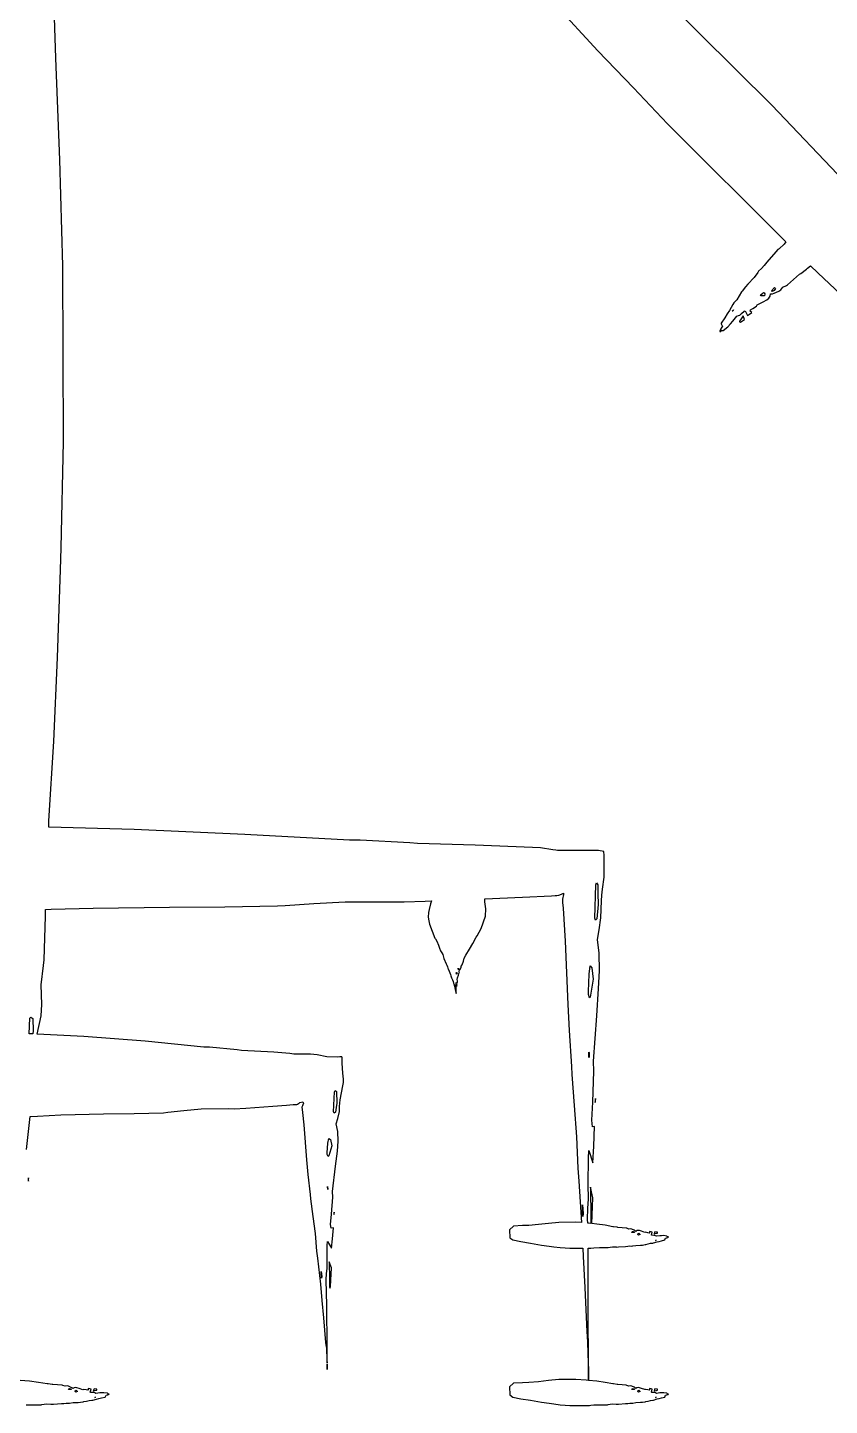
# Model space of a CAD drawing. Extents: x 0 to 153, y 0 to 357.
# Drawn here: x 76.73 to 95.67, y 233.82 to 266.37 of the extents above; entities that cross this region are included whole.
import ezdxf

# ---------------------------------------------------------------- set-up
doc = ezdxf.new("R2010")
doc.units = 0

msp = doc.modelspace()

# ---------------------------------------------------------------- linework, layer by layer
at = {"layer": 'Layer 1'}
for p, q in [((77.396615, 265.650037), (77.326624, 268.057387)), ((94.307325, 264.534762), (91.388405, 267.434692)), ((89.187369, 266.921007), (90.199699, 265.823217)), ((77.492672, 263.245327), (77.396615, 265.650037)), ((90.199699, 265.823217), (91.040258, 264.945365)), ((91.040258, 264.945365), (91.844997, 264.099176)), ((96.014015, 262.744022), (94.307325, 264.534762)), ((91.844997, 264.099176), (94.641207, 261.312796)), ((77.567969, 260.744337), (77.492672, 263.245327)), ((94.405137, 261.073045), (94.188602, 260.828988)), ((94.452011, 261.125804), (94.405137, 261.073045)), ((94.480569, 261.145291), (94.452011, 261.125804)), ((94.601656, 261.254559), (94.480569, 261.145291)), ((94.641207, 261.312796), (94.601656, 261.254559)), ((77.581129, 256.586217), (77.567969, 260.744337)), ((94.126872, 260.753943), (94.068533, 260.67656)), ((94.188602, 260.828988), (94.126872, 260.753943)), ((93.887751, 260.464911), (93.74292, 260.310956)), ((93.974782, 260.586848), (93.887751, 260.464911)), ((93.994727, 260.61632), (93.974782, 260.586848)), ((94.068533, 260.67656), (93.994727, 260.61632)), ((94.675546, 260.29416), (94.822682, 260.418521)), ((94.822682, 260.418521), (94.96541, 260.549037)), ((94.96541, 260.549037), (94.990169, 260.560281)), ((94.990169, 260.560281), (95.124552, 260.661664)), ((95.124552, 260.661664), (95.148905, 260.687104)), ((95.148905, 260.687104), (95.221154, 260.739134)), ((95.221154, 260.739134), (95.396513, 260.575919)), ((95.396513, 260.575919), (95.942048, 260.064959)), ((93.595986, 260.126425), (93.539612, 260.03466)), ((93.611723, 260.147642), (93.595986, 260.126425)), ((93.685665, 260.244103), (93.611723, 260.147642)), ((93.74292, 260.310956), (93.685665, 260.244103)), ((94.042517, 260.057849), (94.09665, 260.100044)), ((94.09665, 260.100044), (94.11286, 260.112711)), ((94.11286, 260.112711), (94.131518, 260.104046)), ((94.131518, 260.104046), (94.145085, 260.081288)), ((94.298529, 260.153376), (94.375389, 260.230504)), ((94.31888, 260.139829), (94.298529, 260.153376)), ((94.363922, 260.162743), (94.31888, 260.139829)), ((94.320964, 260.085344), (94.365533, 260.098572)), ((94.397639, 260.205669), (94.3639, 260.163)), ((94.3639, 260.163), (94.363922, 260.162743)), ((94.365533, 260.098572), (94.474886, 260.144574)), ((94.375389, 260.230504), (94.397639, 260.205669)), ((94.474886, 260.144574), (94.518029, 260.173099)), ((94.518029, 260.173099), (94.572301, 260.241224)), ((94.572301, 260.241224), (94.652754, 260.280171)), ((94.652754, 260.280171), (94.675546, 260.29416)), ((93.389358, 259.828404), (93.307412, 259.689746)), ((93.412692, 259.866357), (93.389358, 259.828404)), ((93.485005, 259.942419), (93.412692, 259.866357)), ((93.539612, 260.03466), (93.485005, 259.942419)), ((93.856898, 259.734667), (93.944339, 259.792852)), ((93.944339, 259.792852), (93.96123, 259.824179)), ((93.96123, 259.824179), (94.103823, 259.895982)), ((94.05717, 260.030344), (94.042517, 260.057849)), ((94.137216, 260.036364), (94.05717, 260.030344)), ((94.103823, 259.895982), (94.187397, 259.941092)), ((94.145085, 260.081288), (94.1372, 260.037)), ((94.1372, 260.037), (94.137216, 260.036364)), ((94.187397, 259.941092), (94.234881, 259.977708)), ((94.234881, 259.977708), (94.270292, 260.025669)), ((94.270292, 260.025669), (94.279721, 260.080547)), ((94.279721, 260.080547), (94.320964, 260.085344)), ((93.195141, 259.517986), (93.112653, 259.390659)), ((93.252327, 259.608616), (93.195141, 259.517986)), ((93.307412, 259.689746), (93.252327, 259.608616)), ((93.37426, 259.675339), (93.4022, 259.702523)), ((93.39088, 259.673082), (93.37426, 259.675339)), ((93.38583, 259.432371), (93.481884, 259.553001)), ((93.3909, 259.673), (93.39088, 259.673082)), ((93.4022, 259.702523), (93.3909, 259.673)), ((93.481884, 259.553001), (93.522722, 259.56677)), ((93.522722, 259.56677), (93.556233, 259.575488)), ((93.5704, 259.47), (93.542045, 259.43676)), ((93.556233, 259.575488), (93.588796, 259.614697)), ((93.569178, 259.409557), (93.661233, 259.477242)), ((93.628535, 259.561003), (93.5704, 259.47)), ((93.5704, 259.47), (93.5704, 259.47)), ((93.588796, 259.614697), (93.657037, 259.669084)), ((93.661233, 259.477242), (93.628535, 259.561003)), ((93.657037, 259.669084), (93.680103, 259.681448)), ((93.680103, 259.681448), (93.731467, 259.572095)), ((93.731467, 259.572095), (93.783227, 259.600129)), ((93.783227, 259.600129), (93.839327, 259.636947)), ((93.798899, 259.675428), (93.804123, 259.702138)), ((93.839327, 259.636947), (93.798899, 259.675428)), ((93.804123, 259.702138), (93.856898, 259.734667)), ((93.108872, 259.213619), (93.082958, 259.211601)), ((93.082958, 259.211601), (93.0835, 259.19)), ((93.0835, 259.19), (93.103309, 259.188589)), ((93.0835, 259.19), (93.0835, 259.19)), ((93.140331, 259.313273), (93.098677, 259.257647)), ((93.098677, 259.257647), (93.112247, 259.214185)), ((93.103309, 259.188589), (93.108872, 259.213619)), ((93.112247, 259.214185), (93.160001, 259.216813)), ((93.112653, 259.390659), (93.112518, 259.370782)), ((93.112518, 259.370782), (93.140331, 259.313273)), ((93.160001, 259.216813), (93.267793, 259.304584)), ((93.267793, 259.304584), (93.332307, 259.376322)), ((93.332307, 259.376322), (93.38583, 259.432371)), ((93.542045, 259.43676), (93.547063, 259.417716)), ((93.547063, 259.417716), (93.569178, 259.409557)), ((77.521501, 254.083587), (77.581129, 256.586217)), ((77.509834, 253.564061), (77.521501, 254.083587)), ((77.442135, 251.487591), (77.509834, 253.564061)), ((77.34818, 249.508691), (77.442135, 251.487591)), ((77.233598, 247.629941), (77.34818, 249.508691)), ((77.234682, 247.482957), (77.233598, 247.629941)), ((79.251592, 247.425415), (77.234682, 247.482957)), ((81.859892, 247.311891), (79.251592, 247.425415)), ((84.336182, 247.17354), (81.859892, 247.311891)), ((84.58487, 247.171471), (84.336182, 247.17354)), ((85.76149, 247.111996), (84.58487, 247.171471)), ((85.941392, 247.09224), (85.76149, 247.111996)), ((87.304972, 247.055489), (85.941392, 247.09224)), ((88.660202, 247.004613), (87.304972, 247.055489)), ((88.843971, 246.991267), (88.660202, 247.004613)), ((89.136683, 246.945307), (88.843971, 246.991267)), ((89.209677, 246.93452), (89.136683, 246.945307)), ((89.247122, 246.930501), (89.209677, 246.93452)), ((89.302203, 246.927738), (89.247122, 246.930501)), ((89.534204, 246.933826), (89.302203, 246.927738)), ((89.990946, 246.934283), (89.534204, 246.933826)), ((90.213786, 246.927637), (89.990946, 246.934283)), ((90.338198, 246.910441), (90.213786, 246.927637)), ((90.340981, 246.884759), (90.338198, 246.910441)), ((90.348037, 246.834441), (90.340981, 246.884759)), ((90.346137, 246.296551), (90.348037, 246.834441)), ((90.130406, 245.328132), (90.1494, 246.118)), ((90.1494, 246.118), (90.164595, 246.165298)), ((90.1494, 246.118), (90.1494, 246.118)), ((90.164595, 246.165298), (90.198783, 246.120729)), ((90.198783, 246.120729), (90.202514, 245.913812)), ((90.31154, 246.013062), (90.346137, 246.296551)), ((87.531287, 245.79047), (88.42157, 245.826256)), ((87.534408, 245.718397), (87.531287, 245.79047)), ((88.42157, 245.826256), (89.103935, 245.861277)), ((89.103935, 245.861277), (89.189883, 245.865143)), ((89.189883, 245.865143), (89.233161, 245.866735)), ((89.233161, 245.866735), (89.27556, 245.873875)), ((89.27556, 245.873875), (89.341566, 245.902589)), ((89.341566, 245.902589), (89.386811, 245.919124)), ((89.374532, 245.821337), (89.365648, 245.777192)), ((89.365648, 245.777192), (89.368021, 245.700097)), ((89.382674, 245.851933), (89.374532, 245.821337)), ((89.38932, 245.887682), (89.382674, 245.851933)), ((89.386811, 245.919124), (89.38932, 245.887682)), ((90.202514, 245.913812), (90.204007, 245.656169)), ((90.285762, 245.745058), (90.297361, 245.874508)), ((90.297361, 245.874508), (90.31154, 246.013062)), ((77.152096, 245.377475), (77.157523, 245.54052)), ((77.157523, 245.54052), (77.285934, 245.544217)), ((77.285934, 245.544217), (78.280956, 245.570746)), ((78.280956, 245.570746), (80.083836, 245.593829)), ((80.083836, 245.593829), (81.390426, 245.602138)), ((81.390426, 245.602138), (82.633456, 245.620962)), ((82.633456, 245.620962), (82.817293, 245.634667)), ((82.817293, 245.634667), (83.495724, 245.67479)), ((83.495724, 245.67479), (84.235682, 245.714629)), ((84.235682, 245.714629), (85.385302, 245.721546)), ((85.385302, 245.721546), (85.624626, 245.715425)), ((85.624626, 245.715425), (86.122466, 245.733893)), ((86.122466, 245.733893), (86.271434, 245.739845)), ((86.200952, 245.461989), (86.195254, 245.357471)), ((86.212961, 245.54034), (86.200952, 245.461989)), ((86.245385, 245.667667), (86.212961, 245.54034)), ((86.271434, 245.739845), (86.245385, 245.667667)), ((87.554421, 245.551722), (87.534408, 245.718397)), ((87.545737, 245.378367), (87.554421, 245.551722)), ((89.368021, 245.700097), (89.378263, 245.569344)), ((89.378263, 245.569344), (89.399147, 245.307724)), ((90.204007, 245.656169), (90.177348, 245.317074)), ((90.266836, 245.343298), (90.285762, 245.745058)), ((77.119669, 244.349345), (77.152096, 245.377475)), ((86.195254, 245.357471), (86.208823, 245.272336)), ((86.208823, 245.272336), (86.221168, 245.190577)), ((86.221168, 245.190577), (86.349988, 244.86303)), ((87.445266, 245.090131), (87.545737, 245.378367)), ((89.399147, 245.307724), (89.428927, 244.787098)), ((90.142751, 245.283191), (90.130406, 245.328132)), ((90.177348, 245.317074), (90.142751, 245.283191)), ((90.23068, 245.055333), (90.266836, 245.343298)), ((86.349988, 244.86303), (86.364381, 244.840136)), ((86.364381, 244.840136), (86.395315, 244.787815)), ((87.248529, 244.736719), (87.329809, 244.880652)), ((87.329809, 244.880652), (87.348599, 244.916675)), ((87.348599, 244.916675), (87.445266, 245.090131)), ((90.191401, 244.825235), (90.23068, 245.055333)), ((90.231087, 244.504066), (90.191401, 244.825235)), ((86.395315, 244.787815), (86.434999, 244.692988)), ((86.434999, 244.692988), (86.457723, 244.624273)), ((86.457723, 244.624273), (86.482485, 244.55891)), ((86.482485, 244.55891), (86.514165, 244.513546)), ((86.514165, 244.513546), (86.537837, 244.474658)), ((86.537837, 244.474658), (86.552626, 244.414167)), ((87.085179, 244.456272), (87.166176, 244.599559)), ((87.166176, 244.599559), (87.248529, 244.736719)), ((89.428927, 244.787098), (89.4912, 243.295818)), ((90.235766, 244.088071), (90.231087, 244.504066)), ((77.048712, 243.758), (77.107392, 244.209908)), ((77.107392, 244.209908), (77.119669, 244.349345)), ((86.552626, 244.414167), (86.564431, 244.375415)), ((86.564431, 244.375415), (86.616188, 244.254514)), ((86.616188, 244.254514), (86.632808, 244.218627)), ((86.632808, 244.218627), (86.650785, 244.182962)), ((86.650785, 244.182962), (86.657299, 244.147806)), ((86.657299, 244.147806), (86.664487, 244.134866)), ((86.9048, 244.147), (86.904791, 244.14641)), ((86.904791, 244.14641), (86.920527, 244.125582)), ((86.911843, 244.107802), (86.9048, 244.147)), ((86.938525, 244.109257), (86.965116, 244.15001)), ((86.965116, 244.15001), (86.973529, 244.168834)), ((86.973529, 244.168834), (86.974748, 244.200954)), ((86.974748, 244.200954), (86.995632, 244.232295)), ((86.995632, 244.232295), (87.025141, 244.313222)), ((87.025141, 244.313222), (87.046444, 244.38496)), ((87.046444, 244.38496), (87.085179, 244.456272)), ((89.991274, 244.00871), (90.020783, 244.203093)), ((90.020783, 244.203093), (90.054836, 244.15693)), ((90.054836, 244.15693), (90.087805, 243.893899)), ((86.664487, 244.134866), (86.691623, 244.079988)), ((86.691623, 244.079988), (86.716927, 244.00157)), ((86.716927, 244.00157), (86.728729, 243.968973)), ((86.728729, 243.968973), (86.746027, 243.924269)), ((86.746027, 243.924269), (86.766649, 243.875682)), ((86.766649, 243.875682), (86.782388, 243.837065)), ((86.782388, 243.837065), (86.791953, 243.798178)), ((86.856206, 244.039008), (86.8646, 244.05)), ((86.863544, 244.01028), (86.856206, 244.039008)), ((86.883624, 244.03292), (86.863544, 244.01028)), ((86.8646, 244.05), (86.86463, 244.049182)), ((86.86463, 244.049182), (86.883624, 244.03292)), ((86.877898, 243.804629), (86.88346, 243.825514)), ((86.878033, 243.880192), (86.886782, 243.91845)), ((86.889159, 243.849867), (86.878033, 243.880192)), ((86.88346, 243.825514), (86.889159, 243.849867)), ((86.886782, 243.91845), (86.906255, 243.987388)), ((86.906255, 243.987388), (86.920084, 244.021085)), ((86.920527, 244.125582), (86.911843, 244.107802)), ((86.914985, 244.081986), (86.926993, 244.094096)), ((86.925771, 244.065095), (86.914985, 244.081986)), ((86.920084, 244.021085), (86.926053, 244.043234)), ((86.9309, 244.054229), (86.925771, 244.065095)), ((86.926053, 244.043234), (86.9309, 244.054229)), ((86.926993, 244.094096), (86.938525, 244.109257)), ((89.97981, 243.596183), (89.9913, 244.009)), ((89.9913, 244.009), (89.991274, 244.00871)), ((90.087805, 243.893899), (90.018, 243.463852)), ((90.218536, 243.66815), (90.235766, 244.088071)), ((77.070015, 243.294679), (77.048712, 243.758)), ((86.791953, 243.798178), (86.797515, 243.782052)), ((86.797515, 243.782052), (86.816035, 243.724137)), ((86.816035, 243.724137), (86.825066, 243.688351)), ((86.825066, 243.688351), (86.834021, 243.649602)), ((86.834021, 243.649602), (86.844263, 243.594518)), ((86.844263, 243.594518), (86.851036, 243.555902)), ((86.846899, 243.734032), (86.849678, 243.748425)), ((86.850491, 243.677218), (86.846899, 243.734032)), ((86.849678, 243.748425), (86.851578, 243.778324)), ((86.851036, 243.648431), (86.850491, 243.677218)), ((86.851849, 243.612648), (86.851036, 243.648431)), ((86.851036, 243.555902), (86.851849, 243.612648)), ((86.851578, 243.778324), (86.853409, 243.810497)), ((86.853409, 243.810497), (86.877898, 243.804629)), ((86.876876, 243.760941), (86.863578, 243.774287)), ((86.863578, 243.774287), (86.865206, 243.735197)), ((86.8648, 243.719), (86.876876, 243.760941)), ((86.865206, 243.735197), (86.8648, 243.719)), ((86.8648, 243.719), (86.8648, 243.719)), ((89.980216, 243.528362), (89.97981, 243.596183)), ((90.001786, 243.447249), (89.980216, 243.528362)), ((90.173494, 243.026129), (90.218536, 243.66815)), ((77.054275, 243.022775), (77.070015, 243.294679)), ((89.4912, 243.295818), (89.52315, 242.676578)), ((90.018, 243.463852), (90.001786, 243.447249)), ((76.77047, 242.602129), (76.78858, 242.971532)), ((76.78858, 242.971532), (76.808931, 242.99665)), ((76.808931, 242.99665), (76.856147, 242.961767)), ((76.856147, 242.961767), (76.864015, 242.671869)), ((76.954284, 242.593913), (77.054275, 243.022775)), ((90.100296, 241.955899), (90.173494, 243.026129)), ((76.853635, 242.59846), (76.77047, 242.602129)), ((76.864015, 242.671869), (76.8536, 242.599)), ((76.8536, 242.599), (76.853635, 242.59846)), ((78.058384, 242.53717), (76.954284, 242.593913)), ((79.511574, 242.42368), (78.058384, 242.53717)), ((89.52315, 242.676578), (89.57491, 241.826333)), ((80.891354, 242.285343), (79.511574, 242.42368)), ((81.029874, 242.283257), (80.891354, 242.285343)), ((81.685377, 242.223748), (81.029874, 242.283257)), ((81.785566, 242.204023), (81.685377, 242.223748)), ((82.545466, 242.167275), (81.785566, 242.204023)), ((82.922232, 242.13239), (82.545466, 242.167275)), ((83.016319, 242.122571), (82.922232, 242.13239)), ((83.063331, 242.118688), (83.016319, 242.122571)), ((83.087072, 242.117042), (83.063331, 242.118688)), ((83.116242, 242.115651), (83.087072, 242.117042)), ((83.413365, 242.116216), (83.116242, 242.115651)), ((83.569795, 242.10292), (83.413365, 242.116216)), ((83.796233, 242.057113), (83.569795, 242.10292)), ((84.039968, 242.045683), (83.796233, 242.057113)), ((84.109499, 242.052755), (84.039968, 242.045683)), ((84.142401, 242.053859), (84.109499, 242.052755)), ((84.157325, 242.05267), (84.142401, 242.053859)), ((84.158205, 242.037255), (84.157325, 242.05267)), ((84.159834, 241.90874), (84.158205, 242.037255)), ((84.180862, 241.669362), (84.159834, 241.90874)), ((89.984698, 242.049323), (89.986868, 242.168903)), ((89.99514, 242.03942), (89.984698, 242.049323)), ((89.986868, 242.168903), (89.996435, 242.157352)), ((89.996435, 242.157352), (89.99514, 242.03942)), ((90.108642, 241.715404), (90.100296, 241.955899)), ((84.196384, 241.527839), (84.180862, 241.669362)), ((89.57491, 241.826333), (89.586577, 241.641277)), ((89.586577, 241.641277), (89.641932, 240.902389)), ((90.078049, 240.988013), (90.108642, 241.715404)), ((83.959432, 240.753869), (83.978357, 241.228058)), ((83.978357, 241.228058), (83.993623, 241.257601)), ((83.993623, 241.257601), (84.027811, 241.239474)), ((84.027811, 241.239474), (84.033035, 240.961056)), ((84.114848, 241.040716), (84.175153, 241.366939)), ((84.175153, 241.366939), (84.190957, 241.448817)), ((84.190957, 241.448817), (84.196384, 241.527839)), ((81.886494, 240.845818), (82.527002, 240.890589)), ((82.527002, 240.890589), (82.847324, 240.913842)), ((82.847324, 240.913842), (83.007282, 240.926017)), ((83.007282, 240.926017), (83.087467, 240.932107)), ((83.087467, 240.932107), (83.103339, 240.935158)), ((83.103339, 240.935158), (83.132104, 240.95495)), ((83.132104, 240.95495), (83.14567, 240.964007)), ((83.14567, 240.964007), (83.164663, 240.973351)), ((83.164663, 240.973351), (83.236368, 240.989819)), ((83.220696, 240.897081), (83.212421, 240.867114)), ((83.229989, 240.921789), (83.220696, 240.897081)), ((83.249934, 240.962429), (83.229989, 240.921789)), ((83.236368, 240.989819), (83.249934, 240.962429)), ((84.033035, 240.961056), (84.022791, 240.857876)), ((84.099585, 240.882167), (84.114848, 241.040716)), ((89.641932, 240.902389), (89.695591, 240.16833)), ((90.059323, 240.562815), (90.078049, 240.988013)), ((90.143054, 241.07504), (90.133896, 241.010191)), ((90.133896, 241.010191), (90.1398, 240.976)), ((90.1398, 240.976), (90.145092, 241.024858)), ((90.1398, 240.976), (90.1398, 240.976)), ((90.145092, 241.024858), (90.143054, 241.07504)), ((76.706503, 239.864428), (76.795775, 240.647461)), ((76.795775, 240.647461), (76.963133, 240.656125)), ((76.963133, 240.656125), (77.517417, 240.682702)), ((77.517417, 240.682702), (78.522007, 240.705731)), ((78.522007, 240.705731), (79.249891, 240.71404)), ((79.249891, 240.71404), (79.942498, 240.732867)), ((79.942498, 240.732867), (80.044945, 240.746569)), ((80.044945, 240.746569), (80.422928, 240.786709)), ((80.422928, 240.786709), (80.835237, 240.826502)), ((80.835237, 240.826502), (81.475813, 240.833423)), ((81.475813, 240.833423), (81.609112, 240.827332)), ((81.609112, 240.827332), (81.886494, 240.845818)), ((83.212421, 240.867114), (83.217848, 240.814881)), ((83.217848, 240.814881), (83.228158, 240.742005)), ((83.228158, 240.742005), (83.257938, 240.451881)), ((83.971711, 240.728819), (83.959432, 240.753869)), ((84.006512, 240.747643), (83.971711, 240.728819)), ((84.022791, 240.857876), (84.006512, 240.747643)), ((84.020617, 240.473029), (84.059893, 240.601206)), ((84.059893, 240.601206), (84.095916, 240.761689)), ((84.095916, 240.761689), (84.096198, 240.819401)), ((84.096198, 240.819401), (84.099585, 240.882167)), ((90.071942, 240.402795), (90.059323, 240.562815)), ((83.257938, 240.451881), (83.320281, 239.620957)), ((84.060164, 240.294078), (84.020617, 240.473029)), ((84.064846, 240.062314), (84.060164, 240.294078)), ((90.124378, 240.412631), (90.071942, 240.402795)), ((90.103621, 239.949039), (90.124378, 240.412631)), ((83.808889, 239.788172), (83.8205, 240.018)), ((83.8205, 240.018), (83.849871, 240.126303)), ((83.8205, 240.018), (83.8205, 240.018)), ((83.916825, 239.953981), (83.847091, 239.7144)), ((83.849871, 240.126303), (83.883927, 240.100559)), ((83.883927, 240.100559), (83.916825, 239.953981)), ((84.047549, 239.828329), (84.064846, 240.062314)), ((89.695591, 240.16833), (89.727135, 239.428815)), ((90.082593, 239.550891), (90.103621, 239.949039)), ((83.320281, 239.620957), (83.352231, 239.275974)), ((83.809298, 239.750318), (83.808889, 239.788172)), ((83.831004, 239.705123), (83.809298, 239.750318)), ((83.847091, 239.7144), (83.831004, 239.705123)), ((84.002571, 239.47068), (84.047549, 239.828329)), ((89.974191, 239.051375), (89.981789, 239.663001)), ((89.981789, 239.663001), (89.988435, 239.839886)), ((89.988435, 239.839886), (90.082593, 239.550891)), ((83.352231, 239.275974), (83.404126, 238.802276)), ((83.929377, 238.874345), (84.002571, 239.47068)), ((89.727135, 239.428815), (89.747621, 239.122381)), ((76.754508, 239.196161), (76.74318, 239.146947)), ((76.74318, 239.146947), (76.7501, 239.121)), ((76.7501, 239.121), (76.756746, 239.15809)), ((76.7501, 239.121), (76.7501, 239.121)), ((76.756746, 239.15809), (76.754508, 239.196161)), ((83.824168, 238.921478), (83.816026, 238.993586)), ((83.816026, 238.993586), (83.8242, 238.921)), ((89.747621, 239.122381), (89.81227, 238.142724)), ((89.97786, 238.693317), (89.974191, 239.051375)), ((90.081777, 238.722992), (90.024455, 238.978225)), ((90.024455, 238.978225), (90.033486, 238.234006)), ((83.404126, 238.802276), (83.41559, 238.699163)), ((83.41559, 238.699163), (83.470945, 238.287466)), ((83.8242, 238.921), (83.824168, 238.921478)), ((83.907059, 238.335098), (83.937655, 238.740369)), ((83.937655, 238.740369), (83.929377, 238.874345)), ((89.965784, 238.482043), (89.97786, 238.693317)), ((90.061561, 238.117112), (90.081777, 238.722992)), ((83.470945, 238.287466), (83.524807, 237.878526)), ((83.888404, 238.098144), (83.907059, 238.335098)), ((83.972089, 238.383169), (83.962999, 238.347027)), ((83.962999, 238.347027), (83.9689, 238.328)), ((83.9689, 238.328), (83.974192, 238.355203)), ((83.9689, 238.328), (83.9689, 238.328)), ((83.974192, 238.355203), (83.972089, 238.383169)), ((89.840745, 238.329663), (89.839051, 238.558661)), ((89.839051, 238.558661), (89.8534, 238.356)), ((89.84651, 238.28372), (89.840745, 238.329663)), ((89.853431, 238.35534), (89.84651, 238.28372)), ((89.8534, 238.356), (89.853431, 238.35534)), ((89.954117, 238.209577), (89.965784, 238.482043)), ((83.901022, 238.009007), (83.888404, 238.098144)), ((83.953594, 238.014485), (83.901022, 238.009007)), ((83.93271, 237.756215), (83.953594, 238.014485)), ((88.208967, 238.055599), (88.114538, 237.971229)), ((88.114538, 237.971229), (88.122745, 237.781745)), ((88.419598, 238.069778), (88.208967, 238.055599)), ((88.566464, 238.070608), (88.419598, 238.069778)), ((88.800635, 238.091656), (88.566464, 238.070608)), ((89.034535, 238.120502), (88.800635, 238.091656)), ((89.277793, 238.14308), (89.034535, 238.120502)), ((89.682166, 238.147017), (89.277793, 238.14308)), ((89.81227, 238.142724), (89.682166, 238.147017)), ((89.959544, 238.126818), (89.954117, 238.209577)), ((89.976028, 238.125689), (89.959544, 238.126818)), ((90.032941, 238.119957), (89.976028, 238.125689)), ((90.033486, 238.234006), (90.032941, 238.119957)), ((90.178102, 238.105428), (90.061561, 238.117112)), ((90.370487, 238.077192), (90.178102, 238.105428)), ((90.553169, 238.042798), (90.370487, 238.077192)), ((90.571553, 238.043275), (90.553169, 238.042798)), ((90.658382, 238.029299), (90.571553, 238.043275)), ((90.67168, 238.02355), (90.658382, 238.029299)), ((90.772281, 238.018428), (90.67168, 238.02355)), ((90.872202, 238.008745), (90.772281, 238.018428)), ((90.885771, 238.005014), (90.872202, 238.008745)), ((90.929797, 237.987428), (90.885771, 238.005014)), ((90.974775, 237.993313), (90.929797, 237.987428)), ((91.001366, 237.987022), (90.974775, 237.993313)), ((91.058485, 237.960157), (91.001366, 237.987022)), ((91.079652, 237.946879), (91.058485, 237.960157)), ((91.151082, 237.956003), (91.120354, 237.950678)), ((91.182084, 237.95144), (91.151082, 237.956003)), ((83.524807, 237.878526), (83.556077, 237.466482)), ((83.810875, 237.596836), (83.817524, 237.695385)), ((83.817524, 237.695385), (83.911682, 237.534341)), ((83.911682, 237.534341), (83.93271, 237.756215)), ((88.122745, 237.781745), (88.195127, 237.730257)), ((88.195127, 237.730257), (88.382356, 237.691507)), ((88.382356, 237.691507), (88.611032, 237.655315)), ((88.611032, 237.655315), (88.871929, 237.610273)), ((91.006391, 237.908245), (91.0073, 237.929)), ((91.063033, 237.908448), (91.006391, 237.908245)), ((91.007269, 237.92824), (91.035491, 237.932123)), ((91.0073, 237.929), (91.007269, 237.92824)), ((91.035491, 237.932123), (91.060524, 237.922779)), ((91.060524, 237.922779), (91.063033, 237.908448)), ((91.096746, 237.931447), (91.079652, 237.946879)), ((91.120354, 237.950678), (91.096746, 237.931447)), ((91.142738, 237.858418), (91.1461, 237.874)), ((91.156982, 237.845343), (91.142738, 237.858418)), ((91.146063, 237.873853), (91.165598, 237.889556)), ((91.1461, 237.874), (91.146063, 237.873853)), ((91.197278, 237.858147), (91.156982, 237.845343)), ((91.165598, 237.889556), (91.197278, 237.858147)), ((91.229433, 237.93511), (91.182084, 237.95144)), ((91.308455, 237.905073), (91.229433, 237.93511)), ((91.326159, 237.911164), (91.308455, 237.905073)), ((91.379885, 237.898782), (91.326159, 237.911164)), ((91.331586, 237.62188), (91.386128, 237.636906)), ((91.411294, 237.8902), (91.379885, 237.898782)), ((91.386128, 237.636906), (91.440396, 237.652747)), ((91.423031, 237.899257), (91.411294, 237.8902)), ((91.456404, 237.924594), (91.422351, 237.932751)), ((91.422351, 237.932751), (91.423031, 237.899257)), ((91.440396, 237.652747), (91.494936, 237.654477)), ((91.485913, 237.914556), (91.456404, 237.924594)), ((91.464614, 237.846329), (91.485913, 237.914556)), ((91.477571, 237.841748), (91.464614, 237.846329)), ((91.522749, 237.835949), (91.477571, 237.841748)), ((91.494936, 237.654477), (91.517457, 237.660632)), ((91.517457, 237.660632), (91.598861, 237.684646)), ((91.549136, 237.838771), (91.522749, 237.835949)), ((91.547058, 237.925417), (91.5282, 237.876)), ((91.5282, 237.876), (91.583149, 237.889973)), ((91.5282, 237.876), (91.5282, 237.876)), ((91.605873, 237.915108), (91.547058, 237.925417)), ((91.564808, 237.828255), (91.549136, 237.838771)), ((91.574109, 237.727072), (91.559185, 237.71939)), ((91.559185, 237.71939), (91.5741, 237.727)), ((91.584888, 237.816684), (91.564808, 237.828255)), ((91.5741, 237.727), (91.574109, 237.727072)), ((91.583149, 237.889973), (91.605873, 237.892058)), ((91.664593, 237.827126), (91.584888, 237.816684)), ((91.598861, 237.684646), (91.648925, 237.695721)), ((91.605873, 237.892058), (91.605873, 237.915108)), ((91.648925, 237.695721), (91.703328, 237.709917)), ((91.705025, 237.828255), (91.664593, 237.827126)), ((91.703328, 237.709917), (91.780595, 237.729012)), ((91.755088, 237.831292), (91.705025, 237.828255)), ((91.827198, 237.822777), (91.755088, 237.831292)), ((91.780595, 237.729012), (91.798979, 237.77358)), ((91.798979, 237.77358), (91.834796, 237.779465)), ((91.845786, 237.803614), (91.827198, 237.822777)), ((91.834796, 237.779465), (91.845786, 237.803614)), ((91.8475, 237.803), (91.857877, 237.79284)), ((91.865678, 237.802252), (91.8475, 237.803)), ((91.8475, 237.803), (91.8475, 237.803)), ((91.857877, 237.79284), (91.865678, 237.802252)), ((83.556077, 237.466482), (83.576702, 237.295687)), ((83.803277, 237.256078), (83.810875, 237.596836)), ((88.871929, 237.610273), (89.050474, 237.582646)), ((89.050474, 237.582646), (89.160504, 237.567146)), ((89.160504, 237.567146), (89.307234, 237.549017)), ((89.307234, 237.549017), (89.426557, 237.541063)), ((89.426557, 237.541063), (89.541269, 237.532346)), ((89.541269, 237.532346), (89.843811, 237.53394)), ((89.843811, 237.53394), (89.853917, 237.341199)), ((89.853917, 237.341199), (89.891701, 236.603471)), ((89.968832, 237.128384), (89.974598, 237.534603)), ((89.974598, 237.534603), (90.000918, 237.534739)), ((90.000918, 237.534739), (90.033072, 237.538283)), ((90.033072, 237.538283), (90.106404, 237.545621)), ((90.106404, 237.545621), (90.239429, 237.549081)), ((90.239429, 237.549081), (90.335893, 237.547707)), ((90.335893, 237.547707), (90.427471, 237.548455)), ((90.427471, 237.548455), (90.44104, 237.551841)), ((90.44104, 237.551841), (90.491171, 237.561118)), ((90.491171, 237.561118), (90.545711, 237.569833)), ((90.545711, 237.569833), (90.63071, 237.564866)), ((90.63071, 237.564866), (90.648278, 237.56105)), ((90.648278, 237.56105), (90.684967, 237.563542)), ((90.684967, 237.563542), (90.854625, 237.575175)), ((90.854625, 237.575175), (90.905027, 237.580907)), ((90.905027, 237.580907), (90.954955, 237.588877)), ((90.954955, 237.588877), (91.004344, 237.583196)), ((91.004344, 237.583196), (91.022525, 237.587286)), ((91.022525, 237.587286), (91.099588, 237.602023)), ((91.099588, 237.602023), (91.209482, 237.60589)), ((91.209482, 237.60589), (91.255202, 237.609976)), ((91.255202, 237.609976), (91.318019, 237.619591)), ((91.318019, 237.619591), (91.331586, 237.62188)), ((83.576702, 237.295687), (83.64732, 236.681973)), ((83.669768, 236.853781), (83.66814, 236.981399)), ((83.66814, 236.981399), (83.6825, 236.869)), ((83.794867, 236.938835), (83.806873, 237.056547)), ((83.806873, 237.056547), (83.803277, 237.256078)), ((83.91096, 237.0738), (83.853638, 237.21602)), ((83.853638, 237.21602), (83.862669, 236.801354)), ((83.884505, 236.629658), (83.91096, 237.0738)), ((89.971477, 236.580913), (89.968832, 237.128384)), ((83.64732, 236.681973), (83.683136, 236.303293)), ((83.675602, 236.828243), (83.669768, 236.853781)), ((83.682519, 236.86818), (83.675602, 236.828243)), ((83.6825, 236.869), (83.682519, 236.86818)), ((83.7832, 236.787), (83.794867, 236.938835)), ((83.797837, 236.184746), (83.7832, 236.787)), ((83.862669, 236.801354), (83.8611, 236.63)), ((83.8611, 236.63), (83.870258, 236.590619)), ((83.8611, 236.63), (83.8611, 236.63)), ((83.870258, 236.590619), (83.884505, 236.629658)), ((89.891701, 236.603471), (89.937559, 235.556621)), ((89.975004, 235.901176), (89.971477, 236.580913)), ((83.683136, 236.303293), (83.720514, 235.89229)), ((83.800484, 235.879754), (83.797837, 236.184746)), ((83.720514, 235.89229), (83.766643, 235.309036)), ((83.80408, 235.501012), (83.800484, 235.879754)), ((89.976159, 234.924572), (89.975004, 235.901176)), ((83.805231, 234.956863), (83.80408, 235.501012)), ((89.937559, 235.556621), (89.943799, 235.456274)), ((89.943799, 235.456274), (89.959132, 235.308237)), ((83.766643, 235.309036), (83.772815, 235.253123)), ((83.772815, 235.253123), (83.788338, 235.170632)), ((83.788338, 235.170632), (83.799395, 234.899832)), ((89.959132, 235.308237), (89.970325, 234.822225)), ((83.799395, 234.899832), (83.804757, 234.816511)), ((83.804757, 234.816511), (83.805231, 234.956863)), ((83.8053, 234.794), (83.806387, 234.726673)), ((83.807199, 234.719194), (83.8053, 234.794)), ((83.8053, 234.794), (83.8053, 234.794)), ((83.806387, 234.726673), (83.808218, 234.668332)), ((83.808218, 234.668332), (83.807199, 234.719194)), ((89.970325, 234.822225), (89.975752, 234.671916)), ((89.975752, 234.671916), (89.976159, 234.924572)), ((76.778478, 234.392997), (76.553872, 234.413213)), ((76.992907, 234.364761), (76.778478, 234.392997)), ((88.800669, 234.37956), (88.566498, 234.358532)), ((89.034569, 234.408423), (88.800669, 234.37956)), ((89.277827, 234.430981), (89.034569, 234.408423)), ((89.6822, 234.435), (89.277827, 234.430981)), ((89.925661, 234.417172), (89.6822, 234.435)), ((89.6822, 234.435), (89.6822, 234.435)), ((89.978978, 234.413289), (89.925661, 234.417172)), ((89.9761, 234.637), (89.975818, 234.672224)), ((89.975818, 234.672224), (89.9761, 234.637)), ((89.9761, 234.637), (89.977319, 234.51147)), ((89.9782, 234.498039), (89.9761, 234.637)), ((89.9761, 234.637), (89.9761, 234.637)), ((89.9761, 234.637), (89.9761, 234.637)), ((89.977319, 234.51147), (89.979013, 234.413327)), ((89.979013, 234.413327), (89.9782, 234.498039)), ((90.178145, 234.393361), (89.978978, 234.413289)), ((90.37053, 234.365125), (90.178145, 234.393361)), ((77.196485, 234.330437), (76.992907, 234.364761)), ((77.216836, 234.33086), (77.196485, 234.330437)), ((77.31357, 234.316885), (77.216836, 234.33086)), ((77.328426, 234.311136), (77.31357, 234.316885)), ((77.440355, 234.305949), (77.328426, 234.311136)), ((77.551742, 234.296246), (77.440355, 234.305949)), ((77.566869, 234.292577), (77.551742, 234.296246)), ((77.615846, 234.275009), (77.566869, 234.292577)), ((77.666113, 234.280893), (77.615846, 234.275009)), ((77.695554, 234.274585), (77.666113, 234.280893)), ((77.759252, 234.247738), (77.695554, 234.274585)), ((77.701121, 234.196351), (77.7023, 234.216)), ((77.764209, 234.196487), (77.701121, 234.196351)), ((77.702227, 234.216358), (77.733554, 234.220224)), ((77.7023, 234.216), (77.702227, 234.216358)), ((77.733554, 234.220224), (77.761494, 234.21088)), ((77.782927, 234.234442), (77.759252, 234.247738)), ((77.761494, 234.21088), (77.764209, 234.196487)), ((77.801921, 234.21901), (77.782927, 234.234442)), ((77.828308, 234.238258), (77.801921, 234.21901)), ((77.8625, 234.243583), (77.828308, 234.238258)), ((77.852943, 234.146522), (77.857, 234.162)), ((77.869029, 234.133447), (77.852943, 234.146522)), ((77.856885, 234.161954), (77.878456, 234.177674)), ((77.857, 234.162), (77.856885, 234.161954)), ((77.896959, 234.238955), (77.8625, 234.243583)), ((77.913733, 234.146248), (77.869029, 234.133447)), ((77.878456, 234.177674), (77.913733, 234.146248)), ((77.94967, 234.22269), (77.896959, 234.238955)), ((78.037723, 234.192656), (77.94967, 234.22269)), ((78.057532, 234.198811), (78.037723, 234.192656)), ((78.117295, 234.186346), (78.057532, 234.198811)), ((78.152229, 234.177766), (78.117295, 234.186346)), ((78.165324, 234.18684), (78.152229, 234.177766)), ((78.202701, 234.212149), (78.164508, 234.220334)), ((78.164508, 234.220334), (78.165324, 234.18684)), ((78.235397, 234.202128), (78.202701, 234.212149)), ((78.211586, 234.133884), (78.235397, 234.202128)), ((78.226239, 234.129323), (78.211586, 234.133884)), ((78.276505, 234.123503), (78.226239, 234.129323)), ((78.305947, 234.126326), (78.276505, 234.123503)), ((78.303628, 234.2134), (78.2826, 234.164)), ((78.2826, 234.164), (78.343718, 234.177973)), ((78.2826, 234.164), (78.2826, 234.164)), ((78.369022, 234.203091), (78.303628, 234.2134)), ((78.323244, 234.115742), (78.305947, 234.126326)), ((78.345698, 234.104262), (78.323244, 234.115742)), ((78.343718, 234.177973), (78.369022, 234.180044)), ((78.434564, 234.114777), (78.345698, 234.104262)), ((78.369022, 234.180044), (78.369022, 234.203091)), ((78.479539, 234.115742), (78.434564, 234.114777)), ((78.535436, 234.118864), (78.479539, 234.115742)), ((78.615688, 234.110349), (78.535436, 234.118864)), ((78.563658, 234.016584), (78.584144, 234.061135)), ((78.584144, 234.061135), (78.624031, 234.06702)), ((78.63631, 234.091254), (78.615688, 234.110349)), ((78.624031, 234.06702), (78.63631, 234.091254)), ((78.658449, 234.089412), (78.638233, 234.09016)), ((78.638233, 234.09016), (78.6497, 234.08)), ((78.6497, 234.08), (78.658449, 234.089412)), ((78.6497, 234.08), (78.6497, 234.08)), ((88.209001, 234.343507), (88.114572, 234.25915)), ((88.114572, 234.25915), (88.122779, 234.069598)), ((88.122779, 234.069598), (88.195161, 234.01818)), ((88.419632, 234.357699), (88.209001, 234.343507)), ((88.566498, 234.358532), (88.419632, 234.357699)), ((90.553212, 234.330801), (90.37053, 234.365125)), ((90.571596, 234.331224), (90.553212, 234.330801)), ((90.658424, 234.317248), (90.571596, 234.331224)), ((90.671723, 234.3115), (90.658424, 234.317248)), ((90.772324, 234.306312), (90.671723, 234.3115)), ((90.872244, 234.29661), (90.772324, 234.306312)), ((90.885814, 234.292941), (90.872244, 234.29661)), ((90.92984, 234.275372), (90.885814, 234.292941)), ((90.974818, 234.281257), (90.92984, 234.275372)), ((91.001409, 234.274949), (90.974818, 234.281257)), ((91.058528, 234.248101), (91.001409, 234.274949)), ((91.006362, 234.196232), (91.0073, 234.216)), ((91.063004, 234.196368), (91.006362, 234.196232)), ((91.00724, 234.216239), (91.035462, 234.220105)), ((91.0073, 234.216), (91.00724, 234.216239)), ((91.035462, 234.220105), (91.060495, 234.210761)), ((91.079694, 234.234806), (91.058528, 234.248101)), ((91.060495, 234.210761), (91.063004, 234.196368)), ((91.096789, 234.219374), (91.079694, 234.234806)), ((91.120397, 234.238621), (91.096789, 234.219374)), ((91.151125, 234.243947), (91.120397, 234.238621)), ((91.142709, 234.146403), (91.1461, 234.162)), ((91.156953, 234.133328), (91.142709, 234.146403)), ((91.146034, 234.161835), (91.165569, 234.177555)), ((91.1461, 234.162), (91.146034, 234.161835)), ((91.182127, 234.239318), (91.151125, 234.243947)), ((91.197249, 234.146129), (91.156953, 234.133328)), ((91.165569, 234.177555), (91.197249, 234.146129)), ((91.229475, 234.223054), (91.182127, 234.239318)), ((91.308498, 234.19302), (91.229475, 234.223054)), ((91.326201, 234.199175), (91.308498, 234.19302)), ((91.379928, 234.186709), (91.326201, 234.199175)), ((91.411336, 234.17813), (91.379928, 234.186709)), ((91.423074, 234.187203), (91.411336, 234.17813)), ((91.456447, 234.212513), (91.422394, 234.220697)), ((91.422394, 234.220697), (91.423074, 234.187203)), ((91.485956, 234.202491), (91.456447, 234.212513)), ((91.464657, 234.134247), (91.485956, 234.202491)), ((91.477613, 234.129686), (91.464657, 234.134247)), ((91.522792, 234.123867), (91.477613, 234.129686)), ((91.549179, 234.126689), (91.522792, 234.123867)), ((91.547009, 234.212427), (91.528151, 234.163039)), ((91.528151, 234.163039), (91.5831, 234.177)), ((91.605824, 234.202118), (91.547009, 234.212427)), ((91.564851, 234.116106), (91.549179, 234.126689)), ((91.584931, 234.104625), (91.564851, 234.116106)), ((91.5831, 234.177), (91.605824, 234.179072)), ((91.5831, 234.177), (91.5831, 234.177)), ((91.664636, 234.115141), (91.584931, 234.104625)), ((91.605824, 234.179072), (91.605824, 234.202118)), ((91.705067, 234.116106), (91.664636, 234.115141)), ((91.755131, 234.119227), (91.705067, 234.116106)), ((91.827241, 234.110713), (91.755131, 234.119227)), ((91.780638, 234.016936), (91.799022, 234.061488)), ((91.799022, 234.061488), (91.834839, 234.067372)), ((91.845828, 234.091522), (91.827241, 234.110713)), ((91.834839, 234.067372), (91.845828, 234.091522)), ((91.8475, 234.09), (91.857877, 234.07984)), ((91.865678, 234.089252), (91.8475, 234.09)), ((91.8475, 234.09), (91.8475, 234.09)), ((91.857877, 234.07984), (91.865678, 234.089252)), ((76.698635, 233.833125), (76.846858, 233.836721)), ((76.846858, 233.836721), (76.954241, 233.835264)), ((76.954241, 233.835264), (77.056405, 233.836026)), ((77.056405, 233.836026), (77.071464, 233.839413)), ((77.071464, 233.839413), (77.127296, 233.848757)), ((77.127296, 233.848757), (77.188144, 233.857472)), ((77.188144, 233.857472), (77.282572, 233.852421)), ((77.282572, 233.852421), (77.302381, 233.848622)), ((77.302381, 233.848622), (77.343219, 233.851114)), ((77.343219, 233.851114), (77.532277, 233.86273)), ((77.532277, 233.86273), (77.588309, 233.868411)), ((77.588309, 233.868411), (77.644139, 233.876435)), ((77.644139, 233.876435), (77.69889, 233.870771)), ((77.69889, 233.870771), (77.719241, 233.874773)), ((77.719241, 233.874773), (77.805053, 233.889595)), ((77.805053, 233.889595), (77.927566, 233.893461)), ((77.927566, 233.893461), (77.97851, 233.897548)), ((77.97851, 233.897548), (78.048382, 233.907163)), ((78.048382, 233.907163), (78.063645, 233.909452)), ((78.063645, 233.909452), (78.124359, 233.924461)), ((78.124359, 233.924461), (78.184597, 233.940386)), ((78.184597, 233.940386), (78.245515, 233.942049)), ((78.245515, 233.942049), (78.27068, 233.948204)), ((78.27068, 233.948204), (78.361175, 233.972218)), ((78.333637, 234.015173), (78.31695, 234.007491)), ((78.31695, 234.007491), (78.3337, 234.015)), ((78.3337, 234.015), (78.333637, 234.015173)), ((78.361175, 233.972218), (78.416936, 233.983293)), ((78.416936, 233.983293), (78.47758, 233.997472)), ((78.47758, 233.997472), (78.563658, 234.016584)), ((88.195161, 234.01818), (88.38239, 233.979428)), ((88.38239, 233.979428), (88.611066, 233.943236)), ((88.611066, 233.943236), (88.871963, 233.898109)), ((88.871963, 233.898109), (89.050508, 233.870567)), ((89.050508, 233.870567), (89.160538, 233.855067)), ((89.160538, 233.855067), (89.307268, 233.836938)), ((89.307268, 233.836938), (89.426591, 233.829052)), ((89.426591, 233.829052), (89.541303, 233.820182)), ((89.541303, 233.820182), (90.000961, 233.822677)), ((90.000961, 233.822677), (90.033114, 233.826202)), ((90.033114, 233.826202), (90.106447, 233.833477)), ((90.106447, 233.833477), (90.239472, 233.837073)), ((90.239472, 233.837073), (90.335936, 233.835617)), ((90.335936, 233.835617), (90.427514, 233.836379)), ((90.427514, 233.836379), (90.441083, 233.839765)), ((90.441083, 233.839765), (90.491214, 233.84911)), ((90.491214, 233.84911), (90.545753, 233.857825)), ((90.545753, 233.857825), (90.630753, 233.852773)), ((90.630753, 233.852773), (90.648321, 233.848974)), ((90.648321, 233.848974), (90.68501, 233.851466)), ((90.68501, 233.851466), (90.854668, 233.863083)), ((90.854668, 233.863083), (90.90507, 233.868764)), ((90.90507, 233.868764), (90.954998, 233.876787)), ((90.954998, 233.876787), (91.004387, 233.871123)), ((91.004387, 233.871123), (91.022568, 233.875125)), ((91.022568, 233.875125), (91.099631, 233.889947)), ((91.099631, 233.889947), (91.209525, 233.893814)), ((91.209525, 233.893814), (91.255245, 233.8979)), ((91.255245, 233.8979), (91.318062, 233.907516)), ((91.318062, 233.907516), (91.331629, 233.909804)), ((91.331629, 233.909804), (91.386171, 233.924813)), ((91.386171, 233.924813), (91.440439, 233.940739)), ((91.440439, 233.940739), (91.494979, 233.942401)), ((91.494979, 233.942401), (91.5175, 233.948556)), ((91.5175, 233.948556), (91.598904, 233.972571)), ((91.57408, 234.015054), (91.559156, 234.007372)), ((91.559156, 234.007372), (91.5741, 234.015)), ((91.5741, 234.015), (91.57408, 234.015054)), ((91.598904, 233.972571), (91.648967, 233.983645)), ((91.648967, 233.983645), (91.703371, 233.997824)), ((91.703371, 233.997824), (91.780638, 234.016936))]:
    msp.add_line(p, q, dxfattribs=at)

doc.saveas('drawing.dxf')
